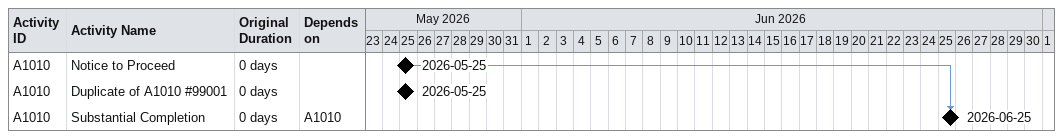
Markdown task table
| ID | Task | Original duration | Start | Finish | Predecessors |
|---|---|---|---|---|---|
| A1010 | Notice to Proceed | 0d | 2026-05-25 | 2026-05-25 |  |
| A1010 | Duplicate of A1010 #99001 | 0d | 2026-05-25 | 2026-05-25 |  |
| A1010 | Substantial Completion | 0d | 2026-06-25 | 2026-06-25 | A1010 |
